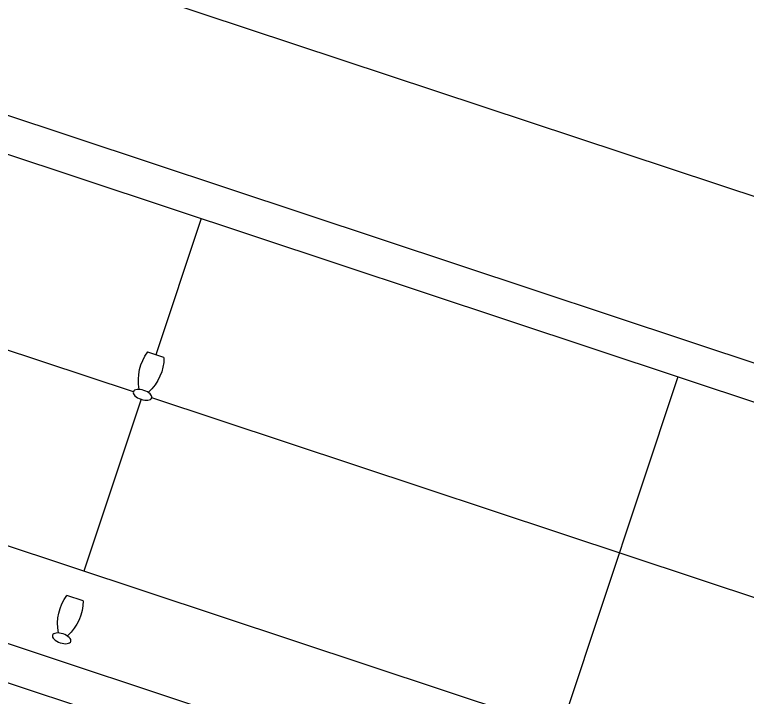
# Model space of a CAD drawing. Header units: millimetres. Extents: x -36495272392165 to 352544598049420, y -228287860276617 to 83349.
# Drawn here: x 315835559756516 to 322449411852828, y -111841290446106 to -105674681529131 of the extents above; entities that cross this region are included whole.
import ezdxf

# ---------------------------------------------------------------- set-up
doc = ezdxf.new("R2010")
doc.units = ezdxf.units.MM
doc.header["$MEASUREMENT"] = 0

# ---------------------------------------------------------------- blocks, each defined once
blk = doc.blocks.new('working_place (2)')
for p, q in [((20040.72, 781.67), (18576.39, 781.67)), ((20040.72, 741.67), (18570.37, 741.67)), ((19480.72, 241.67), (19480.72, 741.67)), ((19225.16, 672.37), (19216.27, 672.37)), ((20000.72, 641.67), (18960.72, 641.67)), ((19220.72, 446.67), (19220.72, 641.67)), ((19215.72, 441.67), (18960.72, 441.67)), ((19735.72, 441.67), (19225.72, 441.67)), ((19225.16, 396.14), (19216.27, 396.14)), ((19220.72, 241.67), (19220.72, 396.14)), ((18960.72, 241.67), (20000.72, 241.67)), ((18960.72, 201.67), (20000.72, 201.67)), ((46.07, 31.67), (20372.27, 31.67))]:
    blk.add_line(p, q)
for centre in [(19220.72, 717.91), (19220.72, 441.67)]:
    blk.add_circle(centre, 5)
for centre, start, end in [((19316.93, 688.19), 165.5803, 188.93), ((19124.5, 688.19), 351.07, 14.4201), ((19316.93, 411.95), 165.5803, 188.93), ((19124.5, 411.95), 351.07, 14.4201)]:
    blk.add_arc(centre, 101.89, start, end)

msp = doc.modelspace()

# ---------------------------------------------------------------- block references
at = {"color": 7, "xscale": -17440635077.23526, "yscale": 8388791957.977852, "zscale": 17440635077.23526, "rotation": 161.6396296788874}
msp.add_blockref('working_place (2)', (-18538461.3, -8837506.7), dxfattribs=at)

doc.saveas('drawing.dxf')
